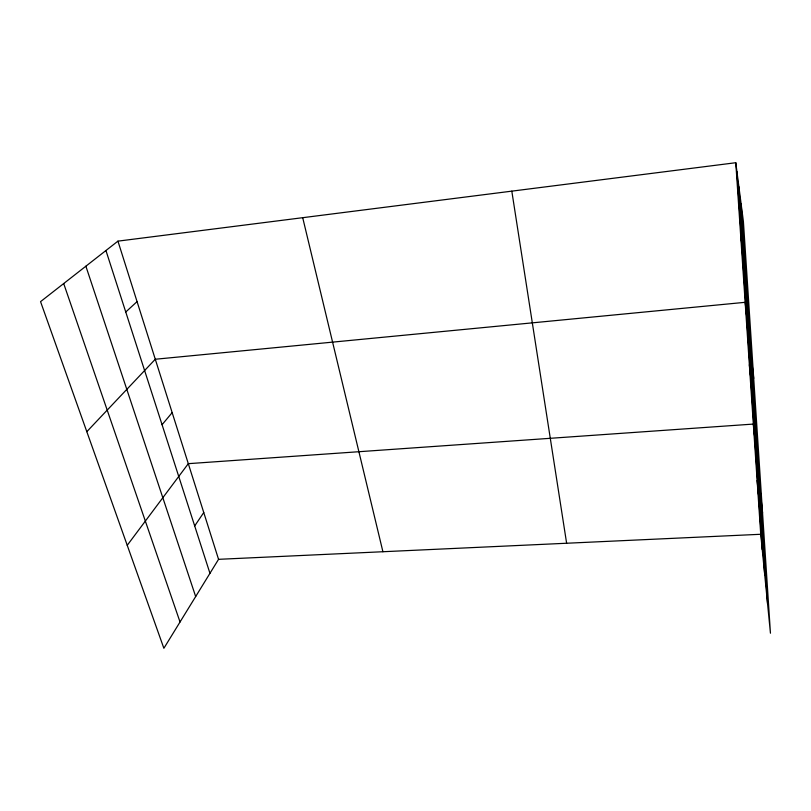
<?xml version="1.0" encoding="UTF-8"?>
<svg xmlns="http://www.w3.org/2000/svg" width="811" height="811" viewBox="0 0 811 811"><rect width="100%" height="100%" fill="white"/><g stroke="black" fill="none" stroke-linecap="round" stroke-linejoin="round"><path stroke-width="1.22" d="M117.94 241.141L218.554 559.326L163.873 648.283L40.55 301.641L117.94 241.141L735.78 162.717L743.403 221.504L770.45 633.209L760.738 534.277L735.78 162.717M194.691 525.944L203.754 512.522M127.236 545.306L188.304 463.669L753.338 424.082L762.553 513.059M162.068 424.7L172.165 412.627M86.818 431.685L155.286 359.243L745.157 302.31L753.713 378.392M125.756 312.002L137.059 301.621M218.554 559.326L760.738 534.277M63.694 283.546L180.032 621.996M85.875 266.211L195.674 596.561M105.937 250.518L209.958 573.316M302.706 217.693L382.914 551.733M511.812 191.143L566.625 543.238M740.595 234.45L741.842 244.851M749.354 364.757L750.722 377.52M757.119 480.517L758.589 495.115M741.092 203.662L767.551 603.658M738.902 186.773L764.763 575.303M736.946 171.668L762.239 549.625"/></g></svg>
